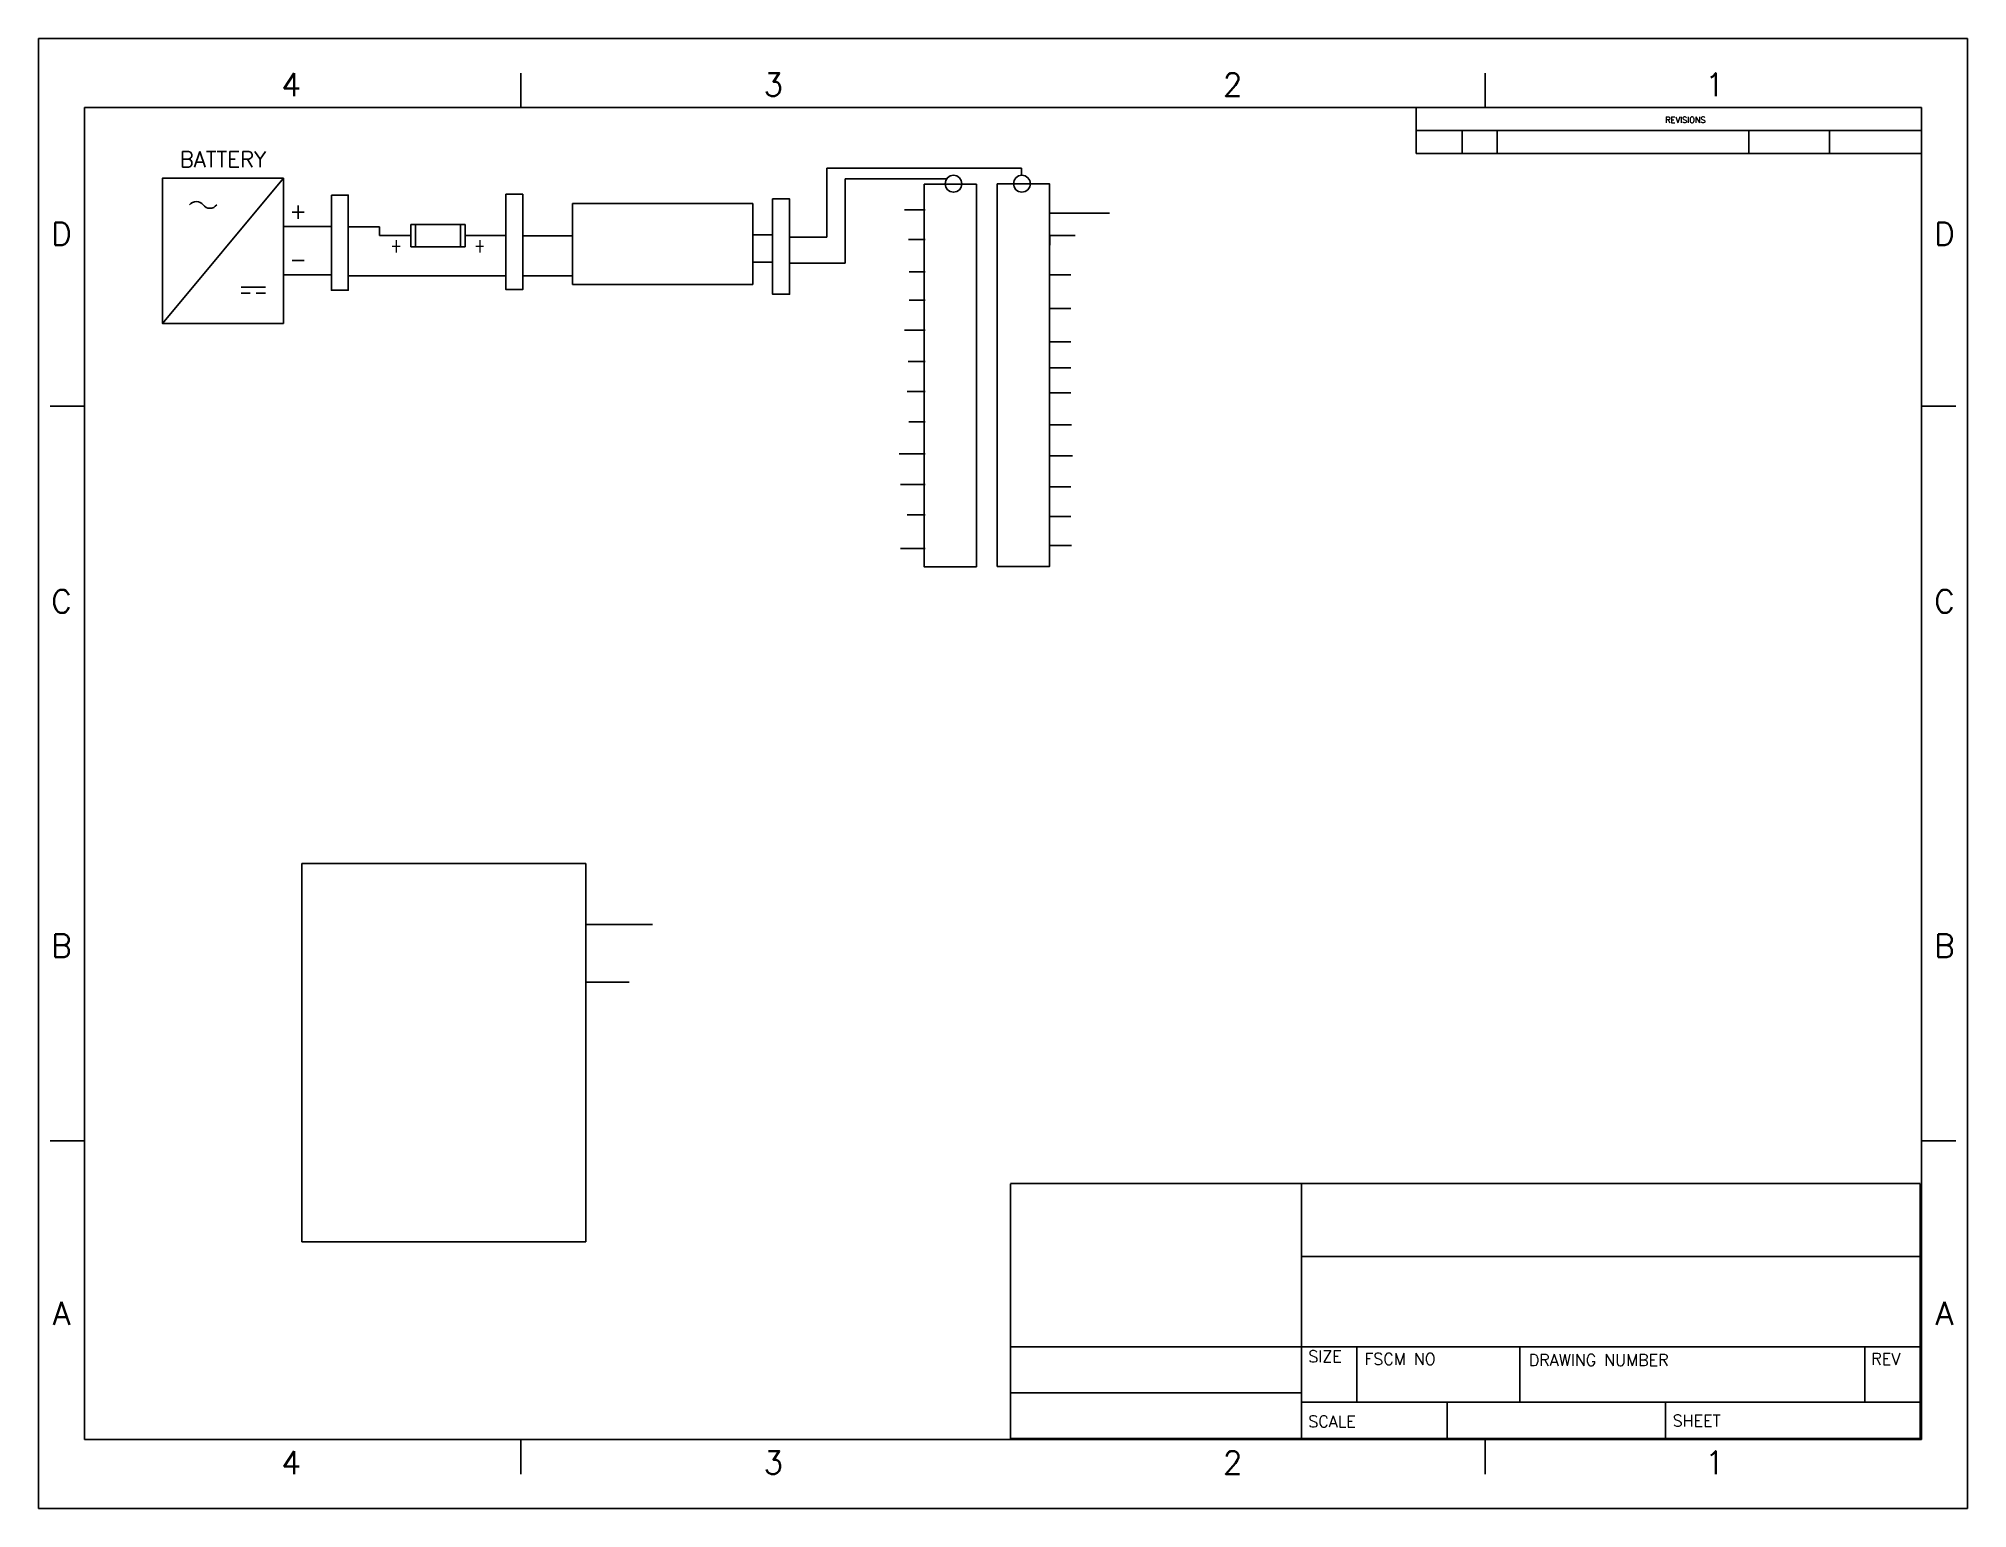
# Paper-space layout 'JIC C Title Block' of a CAD drawing. Header units: inches. Extents: x 0 to 21, y 0 to 16.
# The model-space entities are those that its viewports show. They can reach past a viewport. Long polylines and large blocks are cut down to what shows.
import ezdxf
from ezdxf.enums import TextEntityAlignment as Align

# ---------------------------------------------------------------- set-up
doc = ezdxf.new("R2010")
doc.units = ezdxf.units.IN
doc.header["$MEASUREMENT"] = 0
for name, color, linetype in [('GRY_20AWG', 9, 'Continuous'), ('SYMS', 7, 'Continuous'), ('TAGS', 250, 'Continuous'), ('TERMS', 5, 'Continuous'), ('Title Block', 7, 'Continuous'), ('Viewport', 7, 'Continuous'), ('W_12V_RED', 10, 'Continuous'), ('W_5V_ORANGE', 40, 'Continuous'), ('W_C_Deutsch_2pin', 6, 'Continuous'), ('W_GND_BLACK', 250, 'Continuous'), ('WHT_4AWG', 7, 'Continuous')]:
    doc.layers.add(name, color=color, linetype=linetype)
doc.styles.add('Roman', font='romans')
doc.styles.add('WD', font='romans.shx')
doc.styles.add('WD_IEC', font='isocp2.shx', dxfattribs={"width": 0.9, "height": 4})

# ---------------------------------------------------------------- blocks, each defined once
blk = doc.blocks.new('ANSI_border_C')
for p, q in [((20.5, 0.75), (20.5, 2.5)), ((14.25, 0.75), (20.5, 0.75))]:
    blk.add_line(p, q)
at = {"layer": 'Title Block'}
for p, q in [((0, 16), (0, 0)), ((21, 16), (0, 16)), ((21, 0), (21, 16)), ((5.25, 15.25), (5.25, 15.625)), ((15.75, 15.25), (15.75, 15.625)), ((0.5, 15.25), (0.5, 0.75)), ((20.5, 15.25), (0.5, 15.25)), ((15, 15.25), (15, 15)), ((20.5, 0.75), (20.5, 15.25)), ((15, 15), (20.5, 15)), ((0.125, 12), (0.5, 12)), ((20.5, 12), (20.875, 12)), ((0.125, 4), (0.5, 4)), ((20.5, 4), (20.875, 4)), ((0.5, 0.75), (20.5, 0.75)), ((5.25, 0.375), (5.25, 0.75)), ((15.75, 0.375), (15.75, 0.75)), ((0, 0), (21, 0))]:
    blk.add_line(p, q, dxfattribs=at)
at = {"layer": 'Title Block', "const_width": 0.02}
for points in [[(10.5, 15.5), (10.5, 15.4)], [(0.25, 8), (0.35, 8)], [(20.75, 8), (20.65, 8)], [(10.5, 0.5), (10.5, 0.6)]]:
    blk.add_lwpolyline(points, dxfattribs=at)
at = {"layer": 'Title Block'}
for points in [[(10.35, 15.4), (10.65, 15.4), (10.5, 15.25)], [(0.35, 7.85), (0.35, 8.15), (0.5, 8)], [(20.65, 7.85), (20.65, 8.15), (20.5, 8)], [(10.35, 0.6), (10.65, 0.6), (10.5, 0.75)]]:
    blk.add_solid(points, dxfattribs=at)
at = {"layer": 'Title Block', "style": 'Roman'}
for s, p in [('4', (2.75, 15.5)), ('3', (8, 15.5)), ('2', (13, 15.5)), ('1', (18.25, 15.5)), ('D', (0.25, 13.875)), ('D', (20.75, 13.875)), ('C', (0.25, 9.875)), ('C', (20.75, 9.875)), ('B', (0.25, 6.125)), ('B', (20.75, 6.125)), ('A', (0.25, 2.125)), ('A', (20.75, 2.125)), ('4', (2.75, 0.5)), ('3', (8, 0.5)), ('2', (13, 0.5)), ('1', (18.25, 0.5))]:
    blk.add_text(s, height=0.25, dxfattribs=at).set_placement(p, align=Align.MIDDLE_CENTER)
blk.add_text('REVISIONS', height=0.065, dxfattribs=at).set_placement((17.71, 15.083))
blk = doc.blocks.new('JIC_border_C')
blk.add_blockref('ANSI_border_C', (0, 0))
blk = doc.blocks.new('JIC_REVblock_C')
blk.add_line((0, 0), (0, -0.25))
at = {"layer": 'Title Block'}
for p, q in [((-5.5, 0), (-5.5, -0.25)), ((-5.5, 0), (0, 0)), ((-5, -0.25), (-5, 0)), ((-4.62, -0.25), (-4.62, 0)), ((-1.88, -0.25), (-1.88, 0)), ((-1, -0.25), (-1, 0)), ((-5.5, -0.25), (0, -0.25))]:
    blk.add_line(p, q, dxfattribs=at)
at = {"style": 'WD'}
for tag, p in [('ZONE', (-5.391, -0.16)), ('REV', (-4.92, -0.16)), ('DESCRIPTION', (-3.618, -0.16)), ('DATE', (-1.552, -0.16)), ('APPROVED', (-0.759, -0.16))]:
    blk.add_attdef(tag, p, '', height=0.065, dxfattribs=at)
at = {"style": 'WD', "flags": 1}
blk.add_attdef('WD_TB', (-4.505, -0.154), '', height=0.03, dxfattribs=at)
blk = doc.blocks.new('JIC_tblock_desc_C')
at = {"layer": 'Title Block'}
for p, q in [((-9.911, 2.784), (-0.008, 2.784)), ((-9.911, 0.008), (-9.911, 2.781)), ((-6.742, 0.008), (-6.742, 2.781)), ((-0.008, 0.008), (-0.008, 2.781)), ((-6.742, 1.989), (-0.008, 1.989)), ((-9.911, 1.006), (-0.008, 1.006)), ((-6.14, 0.404), (-6.14, 1.006)), ((-4.365, 0.404), (-4.365, 1.006)), ((-0.61, 0.404), (-0.61, 1.006)), ((-9.911, 0.507), (-6.742, 0.507)), ((-6.742, 0.404), (-0.008, 0.404)), ((-5.157, 0.008), (-5.157, 0.404)), ((-2.781, 0.008), (-2.781, 0.404)), ((-9.911, 0.008), (-0.008, 0.008))]:
    blk.add_line(p, q, dxfattribs=at)
at = {"color": 0, "style": 'Roman', "flags": 8}
for tag, p in [('FNAME', (-20.636, 6.819)), ('REVDATE', (-20.636, 4.106)), ('USER', (-20.636, 1.477))]:
    blk.add_attdef(tag, p, '', height=0.15, rotation=90, dxfattribs=at)
at = {"layer": 'Title Block', "style": 'WD'}
for s, height, p in [('SIZE', 0.1268, (-6.669, 0.966)), ('FSCM NO', 0.1268, (-6.059, 0.939)), ('DRAWING NUMBER', 0.12676, (-4.268, 0.926)), ('REV', 0.1268, (-0.54, 0.939)), ('SCALE', 0.1268, (-6.669, 0.258)), ('SHEET', 0.1268, (-2.702, 0.267))]:
    blk.add_text(s, height=height, dxfattribs=at).set_placement(p, align=Align.TOP_LEFT)
for tag, p in [('PROJDESC', (-3.375, 2.385)), ('TITLE1', (-3.375, 1.743)), ('TITLE2', (-3.375, 1.252))]:
    blk.add_attdef(tag, text='', height=0.127, dxfattribs=at).set_placement(p, align=Align.CENTER)
for tag, p in [('FSCM_NO', (-5.396, 0.541)), ('DWG_NO', (-2.636, 0.541)), ('SIZE', (-6.603, 0.515)), ('REV', (-0.427, 0.488)), ('SCALE', (-5.766, 0.117)), ('SHEET', (-1.407, 0.155))]:
    blk.add_attdef(tag, p, '', height=0.103, dxfattribs=at)
at = {"layer": 'Title Block', "style": 'WD', "flags": 1}
blk.add_attdef('WD_TB', (-8.833, 0.289), '', height=0.136, dxfattribs=at)
blk = doc.blocks.new('HPW1_1PH')
for p, q in [((0, -0.967), (0.967, 0.193)), ((0.629, -0.677), (0.823, -0.677)), ((0.629, -0.725), (0.702, -0.725)), ((0.823, -0.725), (0.75, -0.725))]:
    blk.add_line(p, q)
blk.add_lwpolyline([(0.967, 0.193), (0, 0.193), (0, -0.967), (0.967, -0.967)], close=True)
for centre, start, end in [((0.271, -0.06), 36.8699, 143.1301), ((0.379, 0.021), 216.8699, 323.1301)]:
    blk.add_arc(centre, 0.0677, start, end)
at = {"style": 'WD_IEC'}
blk.add_text('1', height=0.13, dxfattribs=at).set_placement((0.163, -0.019), align=Align.MIDDLE_RIGHT)
at = {"style": 'WD', "width": 0.7}
for tag, p in [('INST', (0.484, 0.656)), ('LOC', (0.484, 0.469)), ('RATING1', (0.484, -1.188)), ('DESC1', (0.484, -1.375)), ('DESC2', (0.484, -1.562)), ('DESC3', (0.484, -1.75))]:
    blk.add_attdef(tag, text='', height=0.125, dxfattribs=at).set_placement(p, align=Align.CENTER)
at = {"style": 'WD'}
blk.add_attdef('TAG1', text='', height=0.125, dxfattribs=at).set_placement((0.484, 0.281), align=Align.CENTER)
at = {"style": 'WD', "flags": 8}
for tag, p in [('TERM01', (-0.062, 0.062)), ('TERM02', (-0.062, -0.325)), ('TERM03', (-0.062, -0.712))]:
    blk.add_attdef(tag, text='', height=0.125, dxfattribs=at).set_placement(p, align=Align.RIGHT)
at = {"style": 'WD', "flags": 9}
for tag, p in [('MFG', (0.484, 0.16)), ('ASSYCODE', (0.484, 0.114)), ('FAMILY', (0.484, 0.09)), ('CAT', (0.484, 0.138))]:
    blk.add_attdef(tag, text='', height=0.0155, dxfattribs=at).set_placement(p, align=Align.CENTER)
at = {"style": 'WD'}
for tag, p, height, flags in [('X4TERM01', (0, 0), 0.0193, 1), ('TERM04', (1.014, -0.132), 0.125, 8), ('X1TERM04', (0.967, -0.193), 0.0193, 1), ('X4TERM02', (0, -0.387), 0.0193, 1), ('TERM05', (1.014, -0.519), 0.125, 8), ('X1TERM05', (0.967, -0.58), 0.0193, 1), ('X4TERM03', (0, -0.774), 0.0193, 1)]:
    blk.add_attdef(tag, p, '', height=height, dxfattribs=dict(at, flags=flags))
blk = doc.blocks.new('HFU1')
for p, q in [((-0.188, -0.078), (-0.188, 0.078)), ((-0.188, 0.078), (0.188, 0.078)), ((-0.156, 0.078), (-0.156, -0.078)), ((0.156, 0.078), (0.156, -0.078)), ((0.188, 0.078), (0.188, -0.078)), ((0.188, -0.078), (-0.188, -0.078))]:
    blk.add_line(p, q)
at = {"style": 'WD', "width": 0.7}
for tag, p in [('INST', (0, 0.422)), ('LOC', (0, 0.266)), ('TAG1', (0, 0.125))]:
    blk.add_attdef(tag, text='', height=0.125, dxfattribs=at).set_placement(p, align=Align.CENTER)
at = {"linetype": 'Continuous', "style": 'WD', "flags": 9}
for tag, p in [('ASSYCODE', (0.157, 0.251)), ('MFG', (0.156, 0.083)), ('CAT', (0.156, 0.102))]:
    blk.add_attdef(tag, text='', height=0.01, dxfattribs=at).set_placement(p, align=Align.CENTER)
at = {"style": 'WD'}
for tag, p, height, flags in [('X4TERM01', (-0.188, 0), 0.0109, 1), ('FAMILY', (0.129, 0.108), 0.01, 9), ('X1TERM02', (0.188, 0), 0.0109, 1)]:
    blk.add_attdef(tag, p, '', height=height, dxfattribs=dict(at, flags=flags))
at = {"style": 'WD', "width": 0.7}
blk.add_attdef('RATING1', text='', height=0.0938, dxfattribs=at).set_placement((0, 0), align=Align.MIDDLE_CENTER)
at = {"style": 'WD'}
for tag, p in [('X2LINK', (0, 0.109)), ('X8LINK', (0, -0.109))]:
    blk.add_attdef(tag, p, '', height=0.01, dxfattribs=at)
at = {"linetype": 'Continuous', "style": 'WD', "width": 0.7, "flags": 8}
blk.add_attdef('TERM01', text='', height=0.1, dxfattribs=at).set_placement((-0.25, -0.016), align=Align.TOP_RIGHT)
blk.add_attdef('TERM02', text='', height=0.1, dxfattribs=at).set_placement((0.25, -0.016), align=Align.TOP_LEFT)
at = {"style": 'WD', "width": 0.7}
for tag, p in [('DESC1', (0.047, -0.234)), ('DESC2', (0.047, -0.391)), ('DESC3', (0.047, -0.547))]:
    blk.add_attdef(tag, text='', height=0.125, dxfattribs=at).set_placement(p, align=Align.MIDDLE_LEFT)

msp = doc.modelspace()

# ---------------------------------------------------------------- linework, layer by layer
for points in [[(9.64, 14.415), (10.21, 14.415), (10.21, 10.251), (9.64, 10.251)], [(10.437, 14.419), (11.008, 14.419), (11.008, 10.255), (10.437, 10.255)]]:
    msp.add_lwpolyline(points, close=True)
for centre in [(9.961, 14.42), (10.706, 14.421)]:
    msp.add_circle(centre, 0.0924)
at = {"layer": 'GRY_20AWG'}
msp.add_line((11.011, 13.857), (11.011, 13.75), dxfattribs=at)
at = {"layer": 'W_12V_RED'}
for p, q in [((2.666, 13.954), (3.185, 13.954)), ((3.372, 13.95), (3.713, 13.95)), ((3.713, 13.95), (3.713, 13.855)), ((3.713, 13.855), (4.054, 13.855)), ((4.644, 13.855), (5.084, 13.855)), ((5.272, 13.852), (5.814, 13.852))]:
    msp.add_line(p, q, dxfattribs=at)
at = {"layer": 'W_5V_ORANGE'}
for p, q in [((8.582, 13.839), (8.582, 14.589)), ((8.582, 14.589), (10.701, 14.589)), ((10.701, 14.589), (10.701, 14.513)), ((11.66, 14.099), (11.007, 14.099)), ((7.776, 13.863), (7.988, 13.863)), ((8.177, 13.839), (8.582, 13.839)), ((11.287, 13.857), (11.011, 13.857)), ((11.008, 13.428), (11.237, 13.428)), ((11.008, 13.063), (11.237, 13.063)), ((11.008, 12.698), (11.237, 12.698)), ((11.008, 12.417), (11.237, 12.417)), ((11.008, 12.143), (11.237, 12.143)), ((11.008, 11.794), (11.245, 11.794)), ((11.008, 11.458), (11.257, 11.458)), ((11.008, 11.122), (11.237, 11.122)), ((11.008, 10.798), (11.237, 10.798)), ((11.008, 10.482), (11.245, 10.482)), ((6.684, 6.357), (5.955, 6.357))]:
    msp.add_line(p, q, dxfattribs=at)
at = {"layer": 'W_C_Deutsch_2pin'}
for points in [[(3.188, 14.297), (3.372, 14.297), (3.372, 13.26), (3.188, 13.26)], [(5.088, 14.305), (5.272, 14.305), (5.272, 13.268), (5.088, 13.268)], [(7.992, 14.255), (8.177, 14.255), (8.177, 13.218), (7.992, 13.218)]]:
    msp.add_lwpolyline(points, close=True, dxfattribs=at)
at = {"layer": 'W_GND_BLACK'}
for p, q in [((8.783, 13.555), (8.783, 14.474)), ((8.783, 14.474), (9.888, 14.474)), ((9.653, 14.137), (9.429, 14.137)), ((9.653, 13.814), (9.47, 13.814)), ((7.776, 13.566), (7.992, 13.566)), ((8.177, 13.555), (8.783, 13.555)), ((9.653, 13.46), (9.477, 13.46)), ((2.666, 13.427), (3.185, 13.427)), ((3.372, 13.419), (5.088, 13.419)), ((5.272, 13.417), (5.816, 13.417)), ((9.653, 13.153), (9.477, 13.153)), ((9.653, 12.827), (9.429, 12.827)), ((9.653, 12.485), (9.469, 12.485)), ((9.653, 12.159), (9.457, 12.159)), ((9.653, 11.829), (9.473, 11.829)), ((9.653, 11.479), (9.369, 11.479)), ((9.653, 11.146), (9.385, 11.146)), ((9.653, 10.816), (9.457, 10.816)), ((9.653, 10.451), (9.385, 10.451)), ((6.431, 5.73), (5.957, 5.73))]:
    msp.add_line(p, q, dxfattribs=at)
msp.add_lwpolyline([(5.814, 14.204), (7.776, 14.204), (7.776, 13.324), (5.814, 13.324)], close=True, dxfattribs=at)
at = {"layer": 'WHT_4AWG'}
msp.add_lwpolyline([(2.867, 7.02), (5.957, 7.02), (5.957, 2.904), (2.867, 2.904)], close=True, dxfattribs=at)

# ---------------------------------------------------------------- block references
msp.add_blockref('JIC_REVblock_C', (20.5, 15))
ref = msp.add_blockref('JIC_tblock_desc_C', (20.493, 0.752))
ref.add_attrib('USER', 'Katia Maldonado', (-0.143, 2.229), dxfattribs={"color": 0, "height": 0.15, "rotation": 90, "style": 'Roman', "flags": 8})
ref.add_attrib('REVDATE', '11/16/2025', (-0.143, 4.858), dxfattribs={"color": 0, "height": 0.15, "rotation": 90, "style": 'Roman', "flags": 8})
at = {"layer": 'SYMS'}
ref = msp.add_blockref('HPW1_1PH', (1.349, 14.217), dxfattribs=dict(at, xscale=1.362109666084482, yscale=1.362109666084482, zscale=1.362109666084482))
ref.add_attrib('TERM04', '+', (2.73, 14.038), dxfattribs={"layer": 'TERMS', "height": 0.17, "style": 'WD', "flags": 8})
ref.add_attrib('TERM05', '-', (2.73, 13.511), dxfattribs={"layer": 'TERMS', "height": 0.17, "style": 'WD', "flags": 8})
ref.add_attrib('TAG1', 'BATTERY', dxfattribs={"layer": 'TAGS', "height": 0.1703, "style": 'WD'}).set_placement((2.007, 14.6), align=Align.CENTER)
ref = msp.add_blockref('HFU1', (4.349, 13.855), dxfattribs=dict(at, xscale=1.572739187418087, yscale=1.572739187418087, zscale=1.572739187418087))
ref.add_attrib('TERM02', '+', dxfattribs={"layer": 'TERMS', "linetype": 'Continuous', "height": 0.157, "style": 'WD', "width": 0.7, "flags": 8}).set_placement((4.742, 13.83), align=Align.TOP_LEFT)
ref.add_attrib('TERM01', '+', dxfattribs={"layer": 'TERMS', "linetype": 'Continuous', "height": 0.157, "style": 'WD', "width": 0.7, "flags": 8}).set_placement((3.955, 13.83), align=Align.TOP_RIGHT)
at = {"layer": 'Viewport'}
msp.add_blockref('JIC_border_C', (0, 0), dxfattribs=at)

# ---------------------------------------------------------------- texts
at = {"layer": 'TAGS', "attachment_point": 1}
for s, width, heights, insert, char_height in [('\\pxqr;GND BUS BAR', 1.16928, [0], (8.858, 15.105), 0.165), ('\\pxql;5V BUS BAR', 1.57588, [0], (10.688, 15.105), 0.165), ('ALL', 0.47497, [0], (15.041, 14.957), 0.17), ('\\pxqc;0', 0.35192, [0], (15.512, 14.953), 0.17), ('\\pxqc;INITIAL RELEASE', 2.6902, [0], (15.897, 14.946), 0.17), ('\\pxqc;11/16/25', 0.84826, [0.175], (18.629, 14.932), 0.12), ('\\pxqc;KM', 0.95421, [0], (19.517, 14.951), 0.17), ('C3', 0.24073, [0], (7.914, 14.52), 0.2), ('C1', 0.24073, [0], (3.155, 13.173), 0.2), ('C2', 0.24073, [0], (5.056, 13.195), 0.2), ('\\pxqc;Arduino UNO ^JSD CARD READER', 3.24608, [0], (2.801, 7.551), 0.17), ('\\pxqc;TITAN RACING BAJA 2026', 6.65558, [0.745], (13.818, 3.269), 0.3), ('\\pxqc;MAIN HARNESS -\\PDAQ CIRCUIT DIAGRAM', 6.70059, [0], (13.855, 2.662), 0.3), ('\\pxqc;C', 0.56865, [0], (13.704, 1.525), 0.3), ('\\pxqc;TBD ###', 3.65049, [0], (16.197, 1.521), 0.3), ('\\pxqc;0', 0.65395, [0], (19.873, 1.497), 0.3), ('\\pxqc;1:1', 0.72029, [0], (14.49, 1.099), 0.3), ('\\pxqc;1 OF 3', 1.8562, [0], (18.594, 1.109), 0.3)]:
    msp.add_mtext_dynamic_manual_height_columns(s, width=width, gutter_width=1, heights=heights, dxfattribs=dict(at, insert=insert, char_height=char_height))
at = {"layer": 'TERMS', "attachment_point": 1}
for s, width, insert, char_height in [('\\pxql;1\\P2\\P3\\P4\\P5\\P6\\P7\\P8\\P9 \\P10\\P11\\P12', 0.20903, (9.709, 14.246), 0.2), ('\\pxqr;1\\P2\\P3\\P4\\P5\\P6\\P7\\P8\\P9 \\P10\\P11\\P12', 0.20903, (10.726, 14.229), 0.2), ('VIN+\\PVIN-', 0.45159, (5.876, 13.97), 0.17), ('\\pxqr;VOUT+\\PVOUT-', 0.45159, (7.285, 13.941), 0.17), ('DO^JD1^JD2^JD3^JD4^JD5^JD6\\PD7\\PD8\\PD9\\PD10^JD11^JD12^JD13', 1.0144, (2.942, 6.958), 0.17), ('\\pxqr;RESET\\P3.3V^J5V^JGND^JGND^JVIN^JA0\\PA1\\PA2^JA3^JA4/SDA^JA5/SCL\\PAREF\\PIOREF', 0.65546, (5.158, 6.942), 0.17)]:
    msp.add_mtext_dynamic_manual_height_columns(s, width=width, gutter_width=1, heights=[0], dxfattribs=dict(at, insert=insert, char_height=char_height))
at = {"layer": 'W_GND_BLACK', "char_height": 0.17, "attachment_point": 1}
for s, width, insert in [('\\pxqc;BUCK\\PCONVERTER', 2.72514, (5.426, 14.672)), ('\\pxqc;FUSE AND^JHOLDER', 1.39728, (3.587, 14.483))]:
    msp.add_mtext_dynamic_manual_height_columns(s, width=width, gutter_width=1, heights=[0], dxfattribs=dict(at, insert=insert))

psp = doc.layouts.new('JIC C Title Block')

# ---------------------------------------------------------------- linework, layer by layer
at = {"layer": 'Viewport'}
psp.add_lwpolyline([(0.003, 15.989), (21.003, 15.989), (21.003, 15.989), (21.003, 15.989), (21.003, -0.011), (21.003, -0.011), (21.003, -0.011), (0.003, -0.011)], close=True, dxfattribs=at)

# ---------------------------------------------------------------- viewports
vp = psp.add_viewport(center=(10.503, 7.989), size=(21, 16), view_center_point=(10.5, 8), view_height=16, dxfattribs=at)
vp.dxf.flags = 0x10000  # cut along an outline
vp.dxf.clipping_boundary_handle = psp.add_lwpolyline([(0.003, 15.989), (21.003, 15.989), (21.003, 15.989), (21.003, 15.989), (21.003, -0.011), (21.003, -0.011), (21.003, -0.011), (0.003, -0.011)], format="xyb", close=True, dxfattribs={"invisible": 1}).dxf.handle

doc.saveas('drawing.dxf')
